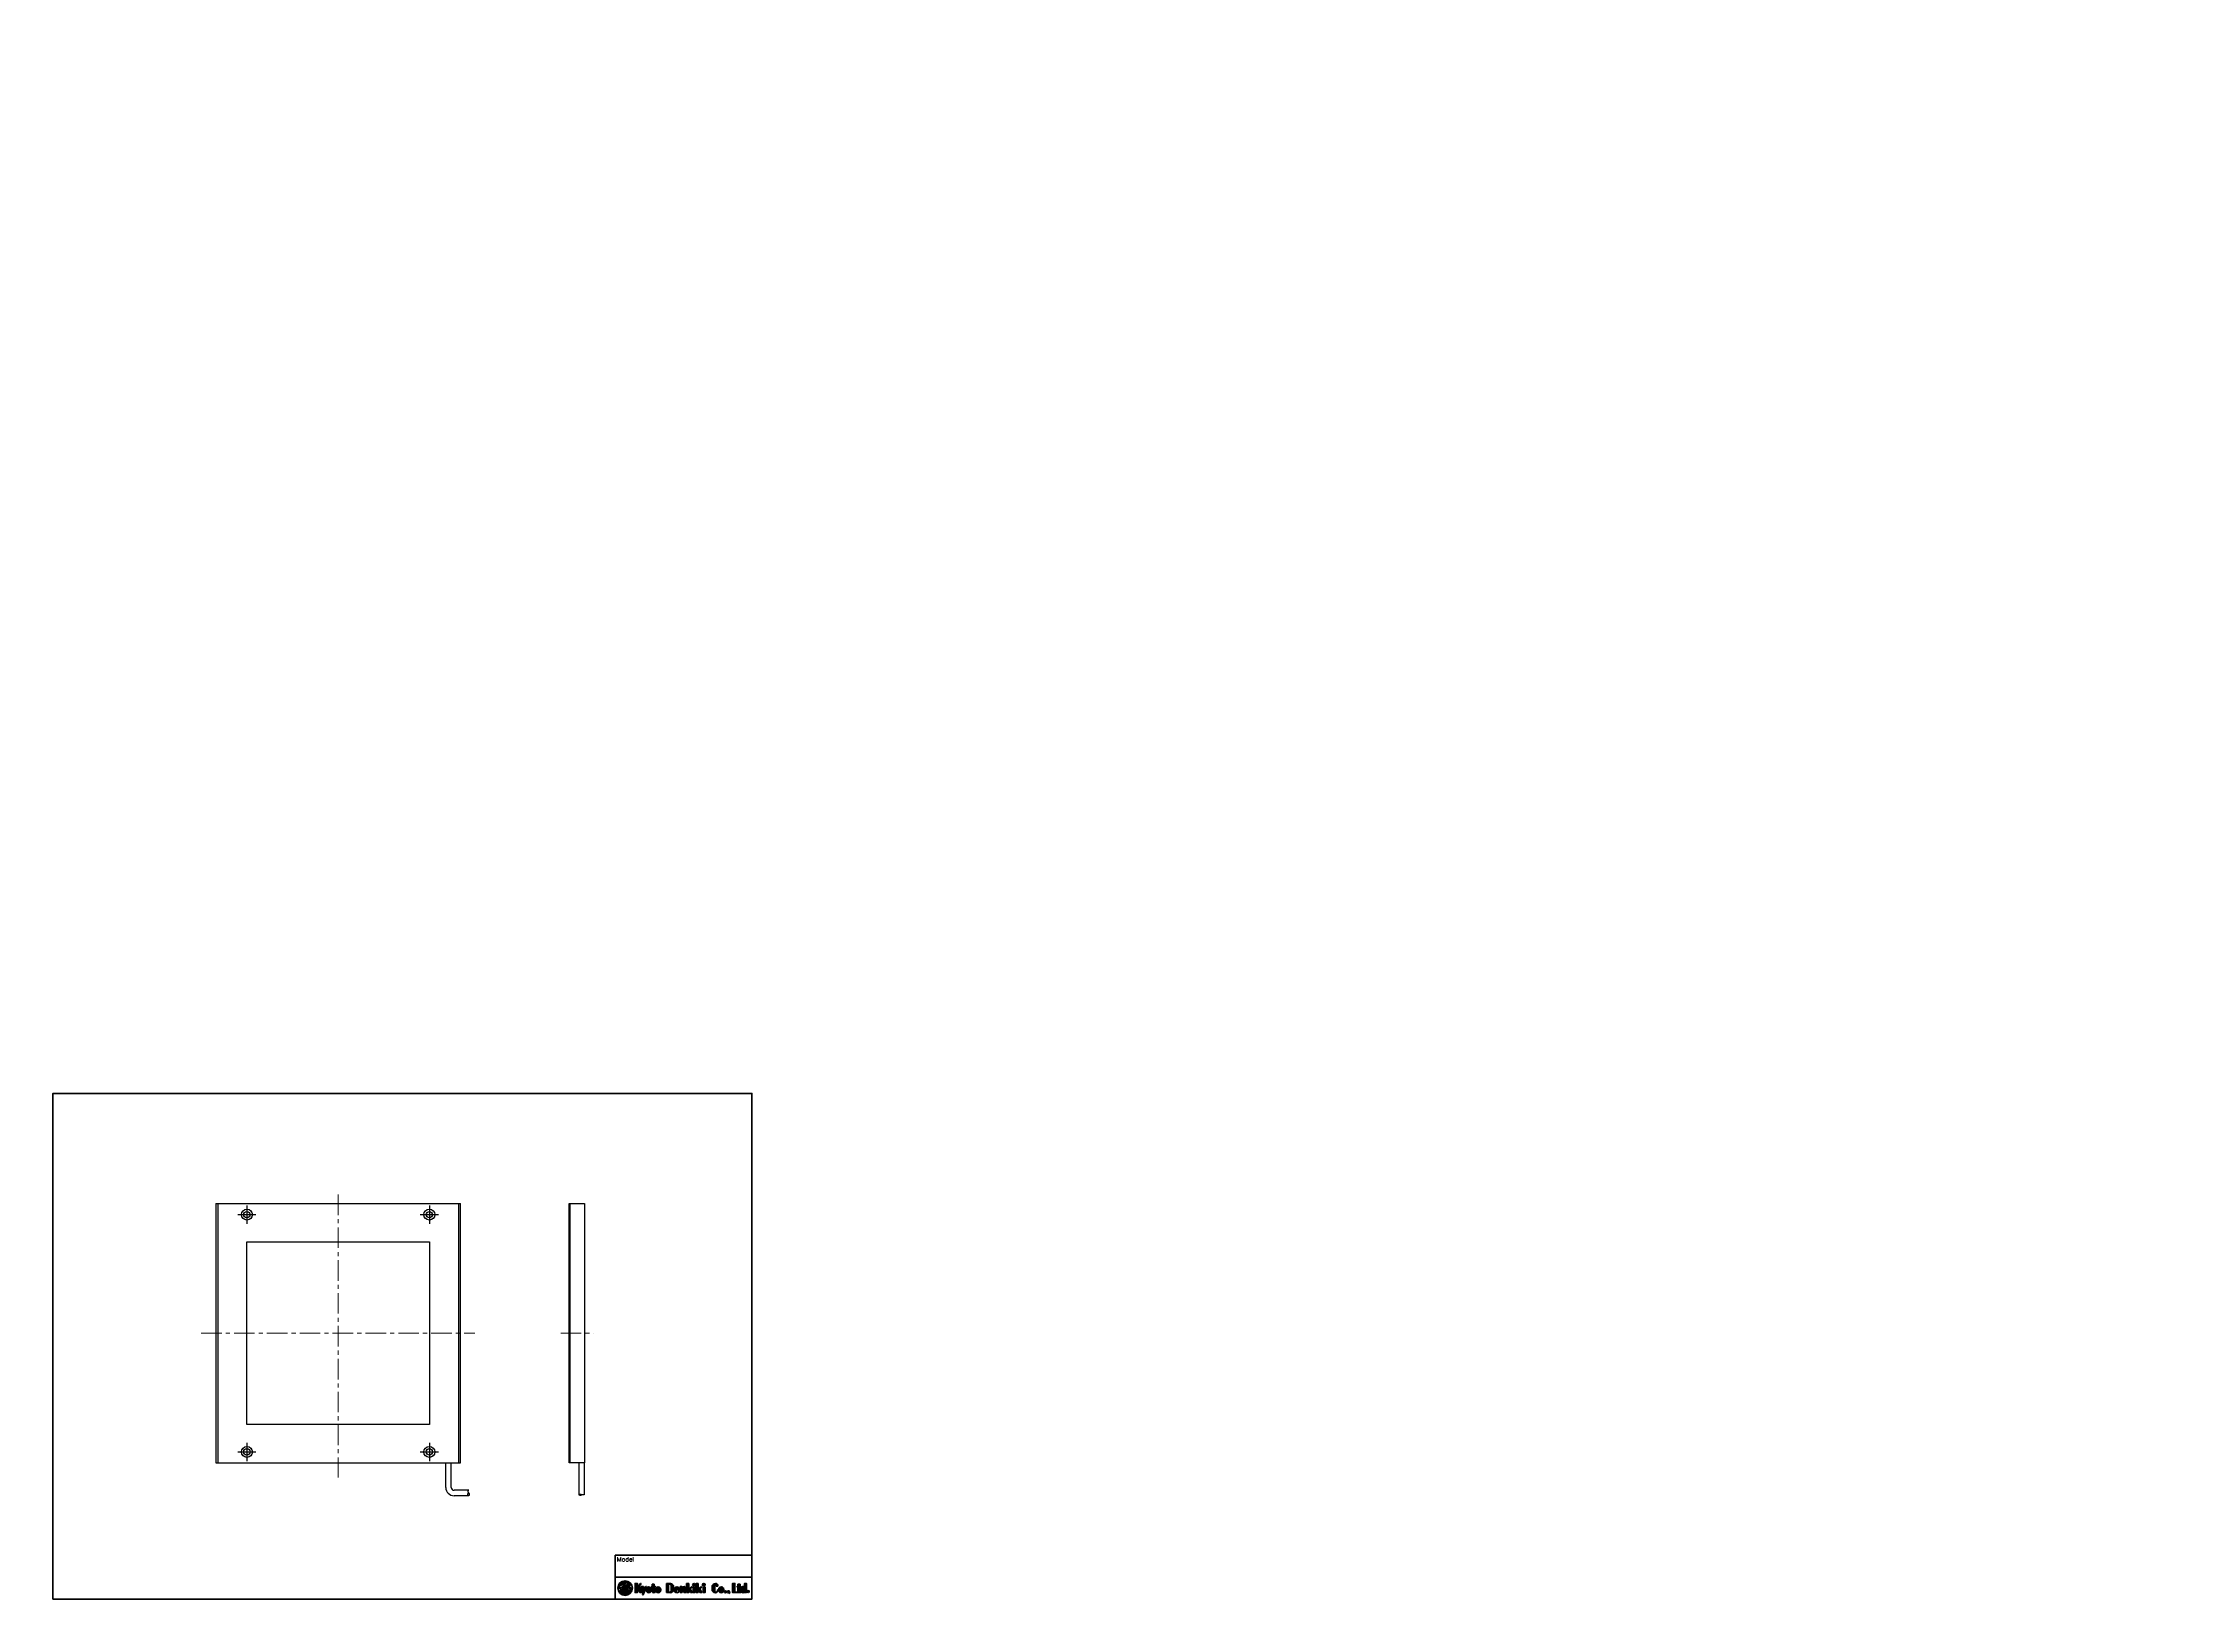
# Paper-space layout 'A3_1_3' of a CAD drawing. Header units: millimetres. Extents: x 0 to 392, y 0 to 286.
# The model-space entities are those that its viewports show. They can reach past a viewport. Long polylines and large blocks are cut down to what shows.
import ezdxf

# ---------------------------------------------------------------- set-up
doc = ezdxf.new("R2010")
doc.units = ezdxf.units.MM
doc.linetypes.add('CENTER', pattern=[2, 1.25, -0.25, 0.25, -0.25])
doc.layers.get('0').update_dxf_attribs({"lineweight": 30})
for name, color, linetype, lineweight in [('2KD_寸法１', 7, 'Continuous', 15), ('AUX', 7, 'Continuous', 40), ('PINOFF', 6, 'Continuous', 9)]:
    doc.layers.add(name, color=color, linetype=linetype, lineweight=lineweight)
doc.layers.get('PINOFF').freeze()
doc.styles.get("Standard").update_dxf_attribs({"font": 'simplex.shx', "width": 0.8, "bigfont": 'extfont.shx'})

# ---------------------------------------------------------------- blocks, each defined once
blk = doc.blocks.new('A$C58A435ED')
h = blk.add_hatch(color=256)
edge = h.paths.add_edge_path()
edge.add_ellipse((3.8, 4.2), major_axis=(2.36, 2.72), ratio=0.381944, start_angle=36.9142, end_angle=132.4984, ccw=False)
edge.add_arc((4.7, 6.4), 0.75, 47.7163, 192.9195, ccw=False)
edge.add_ellipse((3.8, 4.2), major_axis=(2.36, 2.72), ratio=0.381944, start_angle=355.1193, end_angle=374.4019, ccw=False)
edge.add_ellipse((4.2, 3.8), major_axis=(2.36, 2.72), ratio=0.381944, start_angle=320.8704, end_angle=364.8807, ccw=False)
edge.add_arc((4, -35.9), 40.1, 84.2752, 86.8987, ccw=False)
edge.add_arc((4, 4), 4, 0, 180)
edge.add_arc((4, -35.9), 40.1, 92.8389, 95.7248, ccw=False)
h = blk.add_hatch(color=256)
edge = h.paths.add_edge_path()
edge.add_arc((4, 4), 4, 180, 360)
edge.add_arc((4, 43.9), 40.1, 272.8389, 275.7248, ccw=False)
edge.add_ellipse((4.2, 3.8), major_axis=(2.36, 2.72), ratio=0.381944, start_angle=175.1193, end_angle=312.4984, ccw=False)
edge.add_ellipse((3.8, 4.2), major_axis=(2.36, 2.72), ratio=0.381944, start_angle=140.8704, end_angle=184.8807, ccw=False)
edge.add_arc((4, 43.9), 40.1, 264.2752, 266.8987, ccw=False)
h = blk.add_hatch(color=256)
edge = h.paths.add_edge_path(flags=17)
edge.add_ellipse((4.2, 3.8), major_axis=(2.36, 2.72), ratio=0.381944, start_angle=130.1847, end_angle=175.1193)
edge.add_ellipse((3.8, 4.2), major_axis=(2.36, 2.72), ratio=0.381944, start_angle=184.8807, end_angle=296.5044)
edge.add_arc((4, 43.9), 40.1, 267.8758, 271.7647, ccw=False)
h = blk.add_hatch(color=256)
edge = h.paths.add_edge_path(flags=17)
edge.add_ellipse((3.8, 4.2), major_axis=(2.36, 2.72), ratio=0.381944, start_angle=310.1847, end_angle=355.1193)
edge.add_ellipse((4.2, 3.8), major_axis=(2.36, 2.72), ratio=0.381944, start_angle=364.8807, end_angle=376.9173)
edge.add_arc((4.6, 6.4), 0.783, -118.932, 3.6503, ccw=False)
edge.add_ellipse((4.2, 3.8), major_axis=(2.36, 2.72), ratio=0.381944, start_angle=39.809, end_angle=116.5044)
edge.add_arc((4, -35.9), 40.1, 87.8758, 91.7647, ccw=False)
blk.add_circle((4, 4), 4)
for centre, radius, start, end in [((4, -35.9), 40.1, 92.8389, 95.7248), ((4, 43.9), 40.1, 264.2752, 266.8987), ((4, 43.9), 40.1, 267.8758, 271.7647), ((4, -35.9), 40.1, 87.8758, 91.7647), ((4.7, 6.4), 0.75, 46.1932, 192.9195), ((4.6, 6.4), 0.783, 241.068, 3.6503), ((4, 43.9), 40.1, 272.8389, 275.7248), ((4, -35.9), 40.1, 84.2752, 86.8987)]:
    blk.add_arc(centre, radius, start, end)
for centre, start_param, end_param in [((3.8, 4.2), 2.009737, 4.900602), ((4.2, 3.8), 1.88285, 5.049036), ((3.8, 4.2), 1.10042, 1.907443), ((4.2, 3.8), 1.14108, 1.759009), ((3.8, 4.2), 5.024443, 6.875096), ((4.2, 3.8), 5.15133, 6.96942)]:
    blk.add_ellipse(centre, major_axis=(2.36, 2.72), ratio=0.381944, start_param=start_param, end_param=end_param)
blk = doc.blocks.new('A$C7F8063EA')
for points in [[(2.4, 4.8), (3.4, 6.2), (2.9, 6.2), (1.3, 4.1), (1.3, 6.2), (0, 6.2), (0, 1.1), (1.3, 1.1), (1.3, 3.4), (1.5, 3.7), (2.6, 1.1), (4.1, 1.1)], [(4.5, 1.1), (4.1, 0), (4.4, 0), (6.2, 4.4), (5.8, 4.4), (5.2, 2.8), (4.5, 4.4), (3.4, 4.4)], [(28.2, 6.2), (28.2, 1.1), (29.4, 1.1), (29.4, 2.6), (29.5, 2.8), (30.3, 1.1), (31.3, 1.1), (30.2, 3.3), (31.3, 4.2), (31.1, 4.4), (29.4, 3), (29.4, 6.2)], [(31.8, 4.2), (31.8, 1.1), (32.9, 1.1), (32.9, 4.2)], [(33.4, 6.2), (33.4, 1.1), (34.5, 1.1), (34.5, 2.6), (34.7, 2.8), (35.5, 1.1), (36.5, 1.1), (35.4, 3.3), (36.5, 4.2), (36.3, 4.4), (34.5, 3), (34.5, 6.2)], [(37.2, 4.2), (37.2, 1.1), (38.3, 1.1), (38.3, 4.2)], [(53.4, 6.2), (53.4, 1.1), (54.7, 1.1), (56.3, 1.1), (56.3, 1.4), (54.7, 1.4), (54.7, 6.2)]]:
    blk.add_hatch(color=256).paths.add_polyline_path(points)
h = blk.add_hatch(color=256)
h.paths.add_polyline_path([(6, 2.5, 0.993056), (8.9, 2.5), (8.9, 2.9, 1.006911), (6, 2.9)])
h.paths.add_polyline_path([(7.1, 3.9, -1.045169), (7.8, 3.9), (7.8, 1.6, -1.045169), (7.1, 1.6)], flags=16)
h = blk.add_hatch(color=256)
edge = h.paths.add_edge_path()
edge.add_line((9.4, 4.2), (9.4, 1.8))
edge.add_ellipse((10, 1.8), major_axis=(0, 0.709), ratio=0.902288, start_angle=90, end_angle=180)
edge.add_line((10, 1.1), (11, 1.1))
edge.add_line((11, 1.1), (11, 1.4))
edge.add_ellipse((11, 1.9), major_axis=(0, -0.528), ratio=0.918034, start_angle=270, end_angle=360, ccw=False)
edge.add_line((10.5, 1.9), (10.5, 4.2))
edge.add_line((10.5, 4.2), (10.9, 4.2))
edge.add_line((10.9, 4.2), (10.9, 4.6))
edge.add_line((10.9, 4.6), (10.5, 4.6))
edge.add_line((10.5, 4.6), (10.5, 5.8))
edge.add_line((10.5, 5.8), (9.4, 5.8))
edge.add_line((9.4, 5.8), (9.4, 4.6))
edge.add_line((9.4, 4.6), (9.1, 4.6))
edge.add_line((9.1, 4.6), (9.1, 4.2))
edge.add_line((9.1, 4.2), (9.4, 4.2))
h = blk.add_hatch(color=256)
h.paths.add_polyline_path([(12.7, 4.4), (12.6, 4.4, 0.412198), (11.2, 2.9), (11.2, 2.5, 0.993056), (14.1, 2.5), (14.1, 2.9, 0.416232)])
h.paths.add_polyline_path([(12.3, 3.9, -1.045169), (13, 3.9), (13, 1.6, -1.045169), (12.3, 1.6)], flags=16)
h = blk.add_hatch(color=256)
edge = h.paths.add_edge_path()
edge.add_line((17.2, 1.1), (19.3, 1.1))
edge.add_ellipse((19.3, 3), major_axis=(0, -1.92), ratio=0.930559, start_angle=0, end_angle=90)
edge.add_line((21.1, 3), (21.1, 4.2))
edge.add_ellipse((19.3, 4.2), major_axis=(0, 1.92), ratio=0.930559, start_angle=270, end_angle=360)
edge.add_line((19.3, 6.2), (17.2, 6.2))
edge.add_line((17.2, 6.2), (17.2, 1.1))
edge = h.paths.add_edge_path(flags=16)
edge.add_line((18.3, 5.8), (19.1, 5.8))
edge.add_ellipse((19.1, 5.1), major_axis=(0, 0.7), ratio=0.929746, start_angle=270, end_angle=359.8389, ccw=False)
edge.add_line((19.8, 5.1), (19.8, 2.1))
edge.add_ellipse((19.1, 2.1), major_axis=(0, -0.7), ratio=0.929746, start_angle=0.1611, end_angle=90, ccw=False)
edge.add_line((19.1, 1.4), (18.3, 1.4))
edge.add_line((18.3, 1.4), (18.3, 5.8))
h = blk.add_hatch(color=256)
edge = h.paths.add_edge_path()
edge.add_line((22.9, 4.4), (22.9, 4.4))
edge.add_arc((22.9, 2.9), 1.46, 90.3946, 180)
edge.add_line((21.4, 2.9), (21.4, 2.5))
edge.add_arc((22.9, 2.5), 1.46, 180.2595, 269.3397)
edge.add_line((22.9, 1.1), (22.9, 1.1))
edge.add_arc((22.9, 2.5), 1.46, 270.6603, 354.2194)
edge.add_line((24.3, 2.4), (24.1, 2.4))
edge.add_ellipse((22.9, 2.4), major_axis=(-1.2, 0), ratio=0.941657, start_angle=90.1774, end_angle=180, ccw=False)
edge.add_arc((22.9, 1.6), 0.325, 180, 276.5641, ccw=False)
edge.add_line((22.5, 1.6), (22.5, 2.7))
edge.add_line((22.5, 2.7), (24.3, 2.7))
edge.add_line((24.3, 2.7), (24.3, 2.9))
edge.add_arc((22.9, 2.9), 1.46, 359.2107, 449.6054)
h.paths.add_polyline_path([(22.5, 3.1), (22.5, 3.9, -1.045169), (23.2, 3.9), (23.2, 3.1)], flags=16)
h = blk.add_hatch(color=256)
edge = h.paths.add_edge_path()
edge.add_line((24.7, 4.4), (24.7, 1.1))
edge.add_line((24.7, 1.1), (25.8, 1.1))
edge.add_line((25.8, 1.1), (25.8, 3.7))
edge.add_ellipse((26.2, 3.7), major_axis=(0.377, 0.217), ratio=0.907884, start_angle=60.0645, end_angle=150.0645, ccw=False)
edge.add_ellipse((26.2, 3.7), major_axis=(0, 0.404), ratio=0.965673, start_angle=270, end_angle=360, ccw=False)
edge.add_line((26.6, 3.7), (26.6, 1.1))
edge.add_line((26.6, 1.1), (27.7, 1.1))
edge.add_line((27.7, 1.1), (27.7, 3.4))
edge.add_ellipse((26.8, 3.4), major_axis=(0, 1.05), ratio=0.925613, start_angle=270, end_angle=360)
edge.add_ellipse((26.8, 4), major_axis=(-0.975, 0), ratio=0.402759, start_angle=270, end_angle=360)
edge.add_line((25.8, 4), (25.8, 4.2))
edge.add_line((25.8, 4.2), (25.6, 4.4))
edge.add_line((25.6, 4.4), (24.7, 4.4))
h = blk.add_hatch(color=256)
edge = h.paths.add_edge_path()
edge.add_ellipse((32.3, 5.5), major_axis=(-0.803, 0), ratio=0.880683, start_angle=0, end_angle=360)
h = blk.add_hatch(color=256)
edge = h.paths.add_edge_path()
edge.add_ellipse((37.6, 5.5), major_axis=(-0.803, 0), ratio=0.880683, start_angle=0, end_angle=360)
h = blk.add_hatch(color=256)
edge = h.paths.add_edge_path()
edge.add_arc((44, 5.4), 0.402, 0, 180, ccw=False)
edge.add_line((44.4, 5.4), (44.4, 4.6))
edge.add_line((44.4, 4.6), (45.4, 4.6))
edge.add_ellipse((44, 4.6), major_axis=(0, 1.59), ratio=0.861671, start_angle=270, end_angle=360)
edge.add_ellipse((44, 4.4), major_axis=(-1.84, 0), ratio=0.958258, start_angle=270, end_angle=360)
edge.add_line((42.2, 4.4), (42.2, 2.8))
edge.add_ellipse((44, 2.8), major_axis=(-1.84, 0), ratio=0.958258, start_angle=0, end_angle=90)
edge.add_ellipse((44, 2.6), major_axis=(0, -1.59), ratio=0.859541, start_angle=0, end_angle=90)
edge.add_line((45.4, 2.6), (45.1, 2.6))
edge.add_line((45.1, 2.6), (45.1, 2.1))
edge.add_ellipse((44.5, 2.1), major_axis=(0, -0.689), ratio=0.905354, start_angle=0, end_angle=90, ccw=False)
edge.add_line((44.5, 1.4), (44.1, 1.4))
edge.add_ellipse((44.1, 1.9), major_axis=(0, 0.516), ratio=0.975773, start_angle=90, end_angle=180, ccw=False)
edge.add_line((43.6, 1.9), (43.6, 5.4))
h = blk.add_hatch(color=256)
h.paths.add_polyline_path([(45.7, 2.5, 0.409357), (47.2, 1.1), (47.2, 1.1, 0.409404), (48.7, 2.5), (48.7, 2.9, 1.006911), (45.7, 2.9)])
h.paths.add_polyline_path([(46.9, 3.9, -1), (47.5, 3.9), (47.5, 1.6, -1), (46.9, 1.6)], flags=16)
h = blk.add_hatch(color=256)
edge = h.paths.add_edge_path()
edge.add_ellipse((49.5, 1.6), major_axis=(-0.65, 0), ratio=0.820872, start_angle=0, end_angle=360)
h = blk.add_hatch(color=256)
edge = h.paths.add_edge_path()
edge.add_ellipse((51.1, 1.6), major_axis=(-0.65, 0), ratio=0.820872, start_angle=178.569, end_angle=477.5428)
edge.add_ellipse((51.3, 1.1), major_axis=(0, -0.409), ratio=0.251102, start_angle=0, end_angle=84.6433, ccw=False)
edge.add_ellipse((51.3, 1.4), major_axis=(0, -0.72), ratio=0.731271, start_angle=0, end_angle=90)
edge.add_ellipse((51.7, 1.4), major_axis=(0, 0.202), ratio=0.432391, start_angle=270, end_angle=339.5604)
edge.add_ellipse((51.7, 1.4), major_axis=(0, 0.202), ratio=0.432391, start_angle=339.5604, end_angle=340.2548, ccw=False)
h = blk.add_hatch(color=256)
edge = h.paths.add_edge_path()
edge.add_line((56, 4.2), (56.3, 4.2))
edge.add_line((56.3, 4.2), (56.3, 1.8))
edge.add_ellipse((57, 1.8), major_axis=(0, 0.709), ratio=0.902288, start_angle=90, end_angle=180)
edge.add_line((57, 1.1), (58, 1.1))
edge.add_line((58, 1.1), (58, 1.4))
edge.add_ellipse((58, 1.9), major_axis=(0, -0.528), ratio=0.918034, start_angle=270, end_angle=360, ccw=False)
edge.add_line((57.5, 1.9), (57.5, 4.2))
edge.add_line((57.5, 4.2), (57.8, 4.2))
edge.add_line((57.8, 4.2), (57.8, 4.6))
edge.add_line((57.8, 4.6), (57.5, 4.6))
edge.add_line((57.5, 4.6), (57.5, 5.8))
edge.add_line((57.5, 5.8), (56.3, 5.8))
edge.add_line((56.3, 5.8), (56.3, 4.6))
edge.add_line((56.3, 4.6), (56, 4.6))
edge.add_line((56, 4.6), (56, 4.2))
h = blk.add_hatch(color=256)
edge = h.paths.add_edge_path()
edge.add_line((61, 6.2), (60, 6.2))
edge.add_line((60, 6.2), (60, 4))
edge.add_ellipse((59.4, 3.2), major_axis=(0, -1.25), ratio=0.700546, start_angle=140.5626, end_angle=180)
edge.add_line((59.4, 4.4), (59, 4.4))
edge.add_ellipse((59, 3.2), major_axis=(0, -1.25), ratio=0.700546, start_angle=180, end_angle=270)
edge.add_line((58.1, 3.2), (58.1, 2.3))
edge.add_ellipse((59, 2.3), major_axis=(0, 1.25), ratio=0.700546, start_angle=90, end_angle=180)
edge.add_line((59, 1.1), (59.4, 1.1))
edge.add_ellipse((59.4, 2.3), major_axis=(0, 1.25), ratio=0.700546, start_angle=180, end_angle=219.4374)
edge.add_line((60, 1.5), (60, 1.1))
edge.add_line((60, 1.1), (61, 1.1))
edge.add_line((61, 1.1), (61, 6.2))
h.paths.add_polyline_path([(60, 1.7, -1), (59.2, 1.7), (59.2, 3.8, -1), (60, 3.8)], flags=16)
h = blk.add_hatch(color=256)
edge = h.paths.add_edge_path()
edge.add_ellipse((62, 1.7), major_axis=(-0.582, 0), ratio=0.959913, start_angle=0, end_angle=360)
for p, q in [((0, 6.2), (1.3, 6.2)), ((0, 1.1), (1.3, 1.1)), ((2.9, 6.2), (1.3, 4.1)), ((1.5, 3.7), (1.3, 3.4)), ((2.6, 1.1), (1.5, 3.7)), ((3.4, 6.2), (2.4, 4.8)), ((4.1, 1.1), (2.4, 4.8)), ((4.1, 1.1), (2.6, 1.1)), ((2.9, 6.2), (3.4, 6.2)), ((3.4, 4.4), (4.5, 1.1)), ((3.4, 4.4), (4.5, 4.4)), ((3.4, 4.4), (4.5, 4.4)), ((4.1, 0), (4.5, 1.1)), ((4.1, 0), (4.4, 0)), ((4.4, 0), (6.2, 4.4)), ((4.5, 4.4), (5.2, 2.8)), ((5.2, 2.8), (5.8, 4.4)), ((5.8, 4.4), (6.2, 4.4)), ((6, 2.9), (6, 2.5)), ((8.9, 2.9), (8.9, 2.5)), ((9.1, 4.6), (9.1, 4.2)), ((9.1, 4.6), (9.1, 4.2)), ((9.1, 4.2), (9.4, 4.2)), ((9.1, 4.2), (9.4, 4.2)), ((9.4, 5.8), (10.5, 5.8)), ((9.4, 5.8), (9.4, 4.6)), ((9.4, 4.2), (9.4, 1.8)), ((10, 1.1), (11, 1.1)), ((11, 1.1), (10, 1.1)), ((10.5, 5.8), (10.5, 4.6)), ((10.5, 4.2), (10.9, 4.2)), ((10.5, 4.2), (10.9, 4.2)), ((10.5, 4.2), (10.5, 1.9)), ((11, 1.4), (11, 1.1)), ((11, 1.4), (11, 1.1)), ((11, 1.1), (11, 1.1)), ((11.2, 2.9), (11.2, 2.5)), ((12.6, 4.4), (12.7, 4.4)), ((12.7, 1.1), (12.7, 1.1)), ((14.1, 2.9), (14.1, 2.5)), ((17.2, 6.2), (19.3, 6.2)), ((17.2, 1.1), (17.2, 6.2)), ((17.2, 1.1), (17.2, 6.2)), ((17.2, 6.2), (19.3, 6.2)), ((17.2, 1.1), (19.3, 1.1)), ((17.2, 1.1), (19.3, 1.1)), ((18.3, 5.8), (18.3, 1.4)), ((18.3, 1.4), (18.3, 5.8)), ((18.3, 5.8), (19.1, 5.8)), ((18.3, 1.4), (19.1, 1.4)), ((19.8, 5.1), (19.8, 2.1)), ((21.1, 4.2), (21.1, 3)), ((21.4, 2.9), (21.4, 2.5)), ((22.5, 3.1), (23.2, 3.1)), ((22.5, 2.7), (24.3, 2.7)), ((22.9, 4.4), (22.9, 4.4)), ((22.9, 1.1), (22.9, 1.1)), ((22.9, 1.1), (22.9, 1.1)), ((24.1, 2.4), (24.3, 2.4)), ((24.3, 2.9), (24.3, 2.7)), ((24.7, 4.4), (25.6, 4.4)), ((24.7, 1.1), (24.7, 4.4)), ((24.7, 4.4), (25.6, 4.4)), ((24.7, 4.4), (25.6, 4.4)), ((24.7, 1.1), (24.7, 4.4)), ((24.7, 4.4), (25.6, 4.4)), ((24.7, 1.1), (25.8, 1.1)), ((24.7, 1.1), (25.8, 1.1)), ((25.8, 4.2), (25.6, 4.4)), ((25.8, 4.2), (25.6, 4.4)), ((25.8, 4), (25.8, 4.2)), ((25.8, 4), (25.8, 4.2)), ((25.8, 4.2), (25.8, 4)), ((25.8, 1.1), (25.8, 3.7)), ((25.8, 1.1), (25.8, 3.7)), ((26.6, 1.1), (26.6, 3.7)), ((26.6, 1.1), (26.6, 3.7)), ((26.6, 1.1), (27.7, 1.1)), ((26.6, 1.1), (27.7, 1.1)), ((27.7, 1.1), (27.7, 3.4)), ((27.7, 1.1), (27.7, 3.4)), ((28.2, 6.2), (29.4, 6.2)), ((28.2, 6.2), (28.2, 1.1)), ((29.4, 6.2), (28.2, 6.2)), ((28.2, 1.1), (29.4, 1.1)), ((28.2, 1.1), (29.4, 1.1)), ((29.4, 3), (29.4, 6.2)), ((31.2, 4.4), (29.4, 3)), ((29.5, 2.8), (29.4, 2.6)), ((29.4, 1.1), (29.4, 2.6)), ((30.3, 1.1), (29.5, 2.8)), ((31.3, 4.2), (30.2, 3.3)), ((31.3, 1.1), (30.2, 3.3)), ((30.3, 1.1), (31.3, 1.1)), ((31.1, 4.4), (31.3, 4.2)), ((31.8, 1.1), (32.9, 1.1)), ((33.4, 6.2), (34.5, 6.2)), ((33.4, 6.2), (33.4, 1.1)), ((34.5, 6.2), (33.4, 6.2)), ((33.4, 1.1), (34.5, 1.1)), ((33.4, 1.1), (34.5, 1.1)), ((34.5, 3), (34.5, 6.2)), ((36.3, 4.4), (34.5, 3)), ((34.7, 2.8), (34.5, 2.6)), ((34.5, 1.1), (34.5, 2.6)), ((35.5, 1.1), (34.7, 2.8)), ((36.5, 4.2), (35.4, 3.3)), ((36.5, 1.1), (35.4, 3.3)), ((35.5, 1.1), (36.5, 1.1)), ((36.3, 4.4), (36.5, 4.2)), ((37.2, 1.1), (38.3, 1.1)), ((37.5, 6.2), (37.6, 6.2)), ((37.5, 6.2), (37.5, 6.2)), ((37.5, 4.8), (37.5, 4.8)), ((42.2, 4.4), (42.2, 4.4)), ((42.2, 4.4), (42.2, 2.8)), ((43.6, 5.4), (43.6, 1.9)), ((43.6, 5.4), (43.6, 1.9)), ((44.1, 1.4), (44.5, 1.4)), ((44.1, 1.4), (44.5, 1.4)), ((44.4, 4.6), (44.4, 5.4)), ((44.4, 4.6), (44.4, 5.4)), ((45.4, 4.6), (44.4, 4.6)), ((44.4, 4.6), (45.4, 4.6)), ((45.4, 2.6), (45.1, 2.6)), ((45.1, 2.6), (45.1, 2.1)), ((45.4, 2.6), (45.1, 2.6)), ((45.1, 2.6), (45.1, 2.1)), ((45.7, 2.9), (45.7, 2.5)), ((47.2, 1.1), (47.2, 1.1)), ((48.7, 2.9), (48.7, 2.5)), ((51.8, 1.6), (51.8, 1.6)), ((53.4, 6.2), (54.7, 6.2)), ((53.4, 1.1), (56.3, 1.1)), ((54.7, 1.4), (54.7, 2)), ((56, 4.6), (56, 4.2)), ((56, 4.6), (56, 4.2)), ((56, 4.2), (56.3, 4.2)), ((56, 4.2), (56.3, 4.2)), ((56.3, 5.8), (57.5, 5.8)), ((56.3, 5.8), (56.3, 4.6)), ((56.3, 4.2), (56.3, 1.8)), ((58, 1.1), (57, 1.1)), ((57.5, 5.8), (57.5, 4.6)), ((57.5, 4.2), (57.8, 4.2)), ((57.5, 4.2), (57.8, 4.2)), ((57.5, 4.2), (57.5, 1.9)), ((58, 1.4), (58, 1.1)), ((58, 1.4), (58, 1.1)), ((58, 1.1), (58, 1.4)), ((58.1, 3.2), (58.1, 2.4)), ((58.1, 3.2), (58.1, 2.3)), ((59.4, 4.4), (59, 4.4)), ((59, 1.1), (59.4, 1.1)), ((59.2, 3.8), (59.2, 1.7)), ((59.2, 3.8), (59.2, 1.7)), ((60, 6.2), (61, 6.2)), ((60, 6.2), (61, 6.2)), ((61, 1.1), (61, 2)), ((61, 1.1), (61, 2)), ((62, 2.2), (62, 2.2)), ((62, 1.1), (62, 1.1)), ((62.6, 1.7), (62.6, 1.7))]:
    blk.add_line(p, q)
for points in [[(1.3, 3.4), (1.3, 1.1), (0, 1.1), (0, 6.2), (1.3, 6.2), (1.3, 4.1)], [(7.1, 3.9), (7.1, 1.6)], [(7.8, 1.5), (7.8, 3.9)], [(9.1, 4.2), (9.1, 4.6), (9.4, 4.6)], [(9.1, 4.2), (9.1, 4.6), (9.4, 4.6)], [(10.5, 4.6), (10.9, 4.6), (10.9, 4.2)], [(10.5, 4.6), (10.9, 4.6), (10.9, 4.2)], [(12.3, 3.9), (12.3, 1.6)], [(13, 1.5), (13, 3.9)], [(22.5, 3.9), (22.5, 3.1)], [(22.5, 2.7), (22.5, 1.6)], [(23.2, 3.1), (23.2, 3.9)], [(46.9, 3.9), (46.9, 1.6)], [(47.5, 3.9), (47.5, 1.6)], [(54.7, 1.1), (53.4, 1.1), (53.4, 6.2), (54.7, 6.2), (54.7, 1.4)], [(54.7, 1.1), (56.3, 1.1), (56.3, 1.4), (54.7, 1.4)], [(56.3, 4.2), (56, 4.2), (56, 4.6), (56.3, 4.6)], [(56.3, 4.2), (56, 4.2), (56, 4.6), (56.3, 4.6)], [(57.5, 4.6), (57.8, 4.6), (57.8, 4.2), (57.5, 4.2)], [(57.5, 4.6), (57.8, 4.6), (57.8, 4.2), (57.5, 4.2)], [(60, 4), (60, 6.2), (61, 6.2), (61, 1.1), (60, 1.1), (60, 1.5)], [(60, 4), (60, 6.2), (61, 6.2), (61, 1.1), (60, 1.1), (60, 1.5)], [(60, 1.7), (60, 3.8)], [(60, 1.7), (60, 3.8)]]:
    blk.add_lwpolyline(points)
for points in [[(31.8, 4.2), (32.9, 4.2), (32.9, 1.1), (31.8, 1.1)], [(37.2, 4.2), (38.3, 4.2), (38.3, 1.1), (37.2, 1.1)]]:
    blk.add_lwpolyline(points, close=True)
for centre, radius, start, end in [((7.5, 2.9), 1.46, 359.2107, 180), ((7.5, 2.5), 1.46, 179.5961, 359.6054), ((7.5, 3.9), 0.325, 354.9391, 180), ((7.5, 1.6), 0.325, 180, 5.0609), ((12.6, 2.9), 1.46, 359.2107, 180), ((12.6, 2.5), 1.46, 179.5961, 359.6054), ((12.6, 3.9), 0.325, 354.9391, 180), ((12.6, 1.6), 0.325, 180, 5.0609), ((22.9, 2.9), 1.46, 359.2107, 180), ((22.9, 2.5), 1.46, 179.7405, 354.2194), ((22.9, 3.9), 0.325, 354.9391, 180), ((22.9, 1.6), 0.325, 180, 273.149), ((44, 5.4), 0.402, 0, 180), ((47.2, 2.9), 1.46, 359.2107, 180), ((47.2, 2.5), 1.46, 179.5961, 359.6054), ((47.2, 3.9), 0.325, 0, 180), ((47.2, 1.6), 0.325, 180, 360), ((59.6, 3.8), 0.411, 0, 180), ((59.6, 1.7), 0.411, 180, 0)]:
    blk.add_arc(centre, radius, start, end)
for centre, major_axis, ratio, start_param, end_param in [((10, 1.8), (0, 0.709), 0.902288, 1.570796, 3.141593), ((11, 1.9), (0, -0.528), 0.918034, 4.712389, 6.283185), ((19.1, 5.1), (0, 0.7), 0.929746, 4.712389, 6.280162), ((19.3, 4.2), (0, 1.92), 0.930559, 4.712389, 6.283185), ((22.9, 2.4), (-1.2, 0), 0.941657, 1.573713, 3.141593), ((26.8, 4), (-0.975, 0), 0.402759, 4.712389, 6.283185), ((26.2, 3.7), (0, 0.404), 0.965673, 4.712389, 6.283185), ((26.8, 3.4), (0, 1.05), 0.925613, 4.712389, 6.283185), ((44, 4.4), (-1.84, 0), 0.958258, 4.712389, 6.283185), ((44.1, 1.9), (0, 0.516), 0.975773, 1.570796, 3.141593), ((44, 4.6), (0, 1.59), 0.861671, 4.712389, 6.283185), ((44, 2.6), (0, -1.59), 0.859541, 0, 1.570796), ((44.5, 2.1), (0, -0.689), 0.905354, 0, 1.570796), ((51.1, 1.6), (-0.65, 0), 0.820872, 3.11117, 8.258473), ((51.3, 1.4), (0, -0.72), 0.731271, 0, 1.570796), ((51.3, 1.1), (0, -0.409), 0.251102, 0, 1.547256), ((51.7, 1.4), (0, 0.202), 0.432391, 4.712389, 5.59034), ((57, 1.8), (0, 0.709), 0.902288, 1.570796, 3.141593), ((58, 1.9), (0, -0.528), 0.918034, 4.712389, 6.283185), ((59, 3.2), (0, -1.25), 0.700546, 3.141592, 4.712389), ((59.4, 2.3), (0, 1.25), 0.700546, 3.141592, 4.006894)]:
    blk.add_ellipse(centre, major_axis=major_axis, ratio=ratio, start_param=start_param, end_param=end_param)
at = {"extrusion": (0, 0, -1)}
for centre, major_axis, ratio, start_param, end_param in [((19.1, 2.1), (0, -0.7), 0.929746, 4.712389, 6.280162), ((19.3, 3), (0, -1.92), 0.930559, 4.712389, 6.283185), ((26.2, 3.7), (0.377, 0.217), 0.907884, 3.706835, 5.194113), ((44, 2.8), (-1.84, 0), 0.958258, 4.712389, 6.283185), ((59, 2.3), (0, 1.25), 0.700546, 3.141592, 4.712389), ((59.4, 3.2), (0, -1.25), 0.700546, 3.141592, 4.006894)]:
    blk.add_ellipse(centre, major_axis=major_axis, ratio=ratio, start_param=start_param, end_param=end_param, dxfattribs=at)
for centre, major_axis, ratio in [((32.3, 5.5), (-0.803, 0), 0.880683), ((37.6, 5.5), (-0.803, 0), 0.880683), ((49.5, 1.6), (-0.65, 0), 0.820872), ((62, 1.7), (-0.582, 0), 0.959913)]:
    blk.add_ellipse(centre, major_axis=major_axis, ratio=ratio)
blk = doc.blocks.new('A$C039E3A9A')
for p, q in [((-67, 0), (-67, -142)), ((-67, 0), (67, 0)), ((-66, 0), (-66, -142)), ((66, 0), (66, -142)), ((67, -142), (67, 0)), ((-55, -6), (-45, -6)), ((-50, -1), (-50, -11)), ((45, -6), (55, -6)), ((50, -1), (50, -11)), ((-50, -21), (50, -21)), ((-50, -121), (-50, -21)), ((50, -21), (50, -121)), ((50, -121), (-50, -121)), ((-55, -136), (-45, -136)), ((-50, -131), (-50, -141)), ((45, -136), (55, -136)), ((50, -131), (50, -141)), ((-67, -142), (67, -142)), ((59, -155.5), (59, -142)), ((62, -155.5), (62, -142)), ((71.6, -157), (63.5, -157)), ((71.6, -160), (63.5, -160))]:
    blk.add_line(p, q)
for points in [[(71.55, -160), (71.5151, -159.9972), (71.4805, -159.9886), (71.4465, -159.9745), (71.4132, -159.9548), (71.381, -159.9297), (71.35, -159.8995), (71.3206, -159.8644), (71.2929, -159.8245), (71.2672, -159.7803), (71.2436, -159.7321), (71.2223, -159.6801), (71.2036, -159.625), (71.1875, -159.5669), (71.1741, -159.5065), (71.1636, -159.4441), (71.1561, -159.3803), (71.1515, -159.3154), (71.15, -159.25), (71.1515, -159.1846), (71.1561, -159.1197), (71.1636, -159.0559), (71.1741, -158.9935), (71.1875, -158.9331), (71.2036, -158.875), (71.2223, -158.8199), (71.2436, -158.7679), (71.2672, -158.7197), (71.2929, -158.6755), (71.3206, -158.6356), (71.35, -158.6005), (71.381, -158.5703), (71.4132, -158.5452), (71.4465, -158.5255), (71.4805, -158.5114), (71.5151, -158.5028), (71.55, -158.5)], [(71.55, -158.5), (71.5066, -158.4886), (71.4645, -158.4548), (71.425, -158.3995), (71.3893, -158.3246), (71.3585, -158.2321), (71.3335, -158.125), (71.3151, -158.0065), (71.3038, -157.8803), (71.3, -157.75), (71.3038, -157.6198), (71.3151, -157.4935), (71.3335, -157.375), (71.3585, -157.2679), (71.3893, -157.1755), (71.425, -157.1005), (71.4645, -157.0453), (71.5066, -157.0114), (71.55, -157)], [(71.55, -158.5), (71.5934, -158.5114), (71.6355, -158.5453), (71.675, -158.6005), (71.7107, -158.6755), (71.7415, -158.7679), (71.7665, -158.875), (71.7849, -158.9935), (71.7962, -159.1198), (71.8, -159.25), (71.7962, -159.3803), (71.7849, -159.5065), (71.7665, -159.625), (71.7415, -159.7321), (71.7107, -159.8246), (71.675, -159.8995), (71.6355, -159.9548), (71.5934, -159.9886), (71.55, -160)]]:
    blk.add_lwpolyline(points)
for centre, radius in [((-50, -6), 3), ((-50, -6), 1.75), ((50, -6), 3), ((50, -6), 1.75), ((-50, -136), 3), ((-50, -136), 1.75), ((50, -136), 3), ((50, -136), 1.75)]:
    blk.add_circle(centre, radius)
for radius in [4.5, 1.5]:
    blk.add_arc((63.5, -155.5), radius, 180, 270)
blk = doc.blocks.new('A$C3C8B38AF')
for p, q in [((-8.4, 0), (-8, 0)), ((-8.4, -142), (-8.4, 0)), ((-8, 0), (0, 0)), ((-8, -142), (-8, 0)), ((-8, 0), (-8, -142)), ((0, 0), (0, -142)), ((-8, -142), (-8.4, -142)), ((0, -142), (-8, -142)), ((-3, -150), (-3, -142)), ((-3, -159.6), (-3, -150)), ((0, -150), (0, -142)), ((0, -159.6), (0, -150))]:
    blk.add_line(p, q)
for points in [[(-3, -159.55), (-2.9972, -159.5151), (-2.9886, -159.4805), (-2.9745, -159.4465), (-2.9548, -159.4132), (-2.9297, -159.381), (-2.8995, -159.35), (-2.8644, -159.3206), (-2.8245, -159.2929), (-2.7803, -159.2672), (-2.7321, -159.2436), (-2.6801, -159.2223), (-2.625, -159.2036), (-2.5669, -159.1875), (-2.5065, -159.1741), (-2.4441, -159.1636), (-2.3803, -159.1561), (-2.3154, -159.1515), (-2.25, -159.15), (-2.1846, -159.1515), (-2.1197, -159.1561), (-2.0559, -159.1636), (-1.9935, -159.1741), (-1.9331, -159.1875), (-1.875, -159.2036), (-1.8199, -159.2223), (-1.7679, -159.2436), (-1.7197, -159.2672), (-1.6755, -159.2929), (-1.6356, -159.3206), (-1.6005, -159.35), (-1.5703, -159.381), (-1.5452, -159.4132), (-1.5255, -159.4465), (-1.5114, -159.4805), (-1.5028, -159.5151), (-1.5, -159.55)], [(-1.5, -159.55), (-1.5114, -159.5934), (-1.5453, -159.6355), (-1.6005, -159.675), (-1.6755, -159.7107), (-1.7679, -159.7415), (-1.875, -159.7665), (-1.9935, -159.7849), (-2.1198, -159.7962), (-2.25, -159.8), (-2.3803, -159.7962), (-2.5065, -159.7849), (-2.625, -159.7665), (-2.7321, -159.7415), (-2.8246, -159.7107), (-2.8995, -159.675), (-2.9548, -159.6355), (-2.9886, -159.5934), (-3, -159.55)], [(-1.5, -159.55), (-1.4886, -159.5066), (-1.4548, -159.4645), (-1.3995, -159.425), (-1.3246, -159.3893), (-1.2321, -159.3585), (-1.125, -159.3335), (-1.0065, -159.3151), (-0.8803, -159.3038), (-0.75, -159.3), (-0.6198, -159.3038), (-0.4935, -159.3151), (-0.375, -159.3335), (-0.2679, -159.3585), (-0.1755, -159.3893), (-0.1005, -159.425), (-0.0453, -159.4645), (-0.0114, -159.5066), (0, -159.55)]]:
    blk.add_lwpolyline(points)

msp = doc.modelspace()

# ---------------------------------------------------------------- linework, layer by layer
at = {"layer": '2KD_寸法１', "color": 2, "linetype": 'CENTER'}
for p, q in [((160.255, 225.6), (160.255, 70.6)), ((85.255, 149.6), (235.255, 149.6)), ((282.255, 149.6), (300.255, 149.6))]:
    msp.add_line(p, q, dxfattribs=at)
at = {"layer": 'AUX', "lineweight": 70}
for p, q in [((312, 28), (312, 16)), ((312, 28), (312, 16)), ((312, 28), (312, 16)), ((312, 28), (387, 28)), ((312, 16), (312, 4)), ((312, 16), (312, 4)), ((312, 16), (312, 4)), ((312, 16), (387, 16))]:
    msp.add_line(p, q, dxfattribs=at)
msp.add_lwpolyline([(4, 4), (387, 4), (387, 281), (4, 281)], close=True, dxfattribs=at)

# ---------------------------------------------------------------- block references
for name, p in [('A$C039E3A9A', (160.255, 220.6)), ('A$C3C8B38AF', (295.255, 220.6))]:
    msp.add_blockref(name, p)
at = {"layer": 'AUX'}
for name, p in [('A$C58A435ED', (313.5, 6)), ('A$C7F8063EA', (323, 6.389))]:
    msp.add_blockref(name, p, dxfattribs=at)

# ---------------------------------------------------------------- texts
at = {"layer": 'AUX', "lineweight": 20}
msp.add_text('Model', height=2.5, dxfattribs=at).set_placement((313, 24.5))

psp = doc.layouts.new('A3_1_3')

# ---------------------------------------------------------------- viewports
at = {"layer": 'PINOFF', "color": 7, "lineweight": 0}
psp.add_viewport(center=(195.5, 142.5), size=(392, 286), view_center_point=(586.5, 427.5), view_height=857.99999, dxfattribs=at)

doc.saveas('drawing.dxf')
